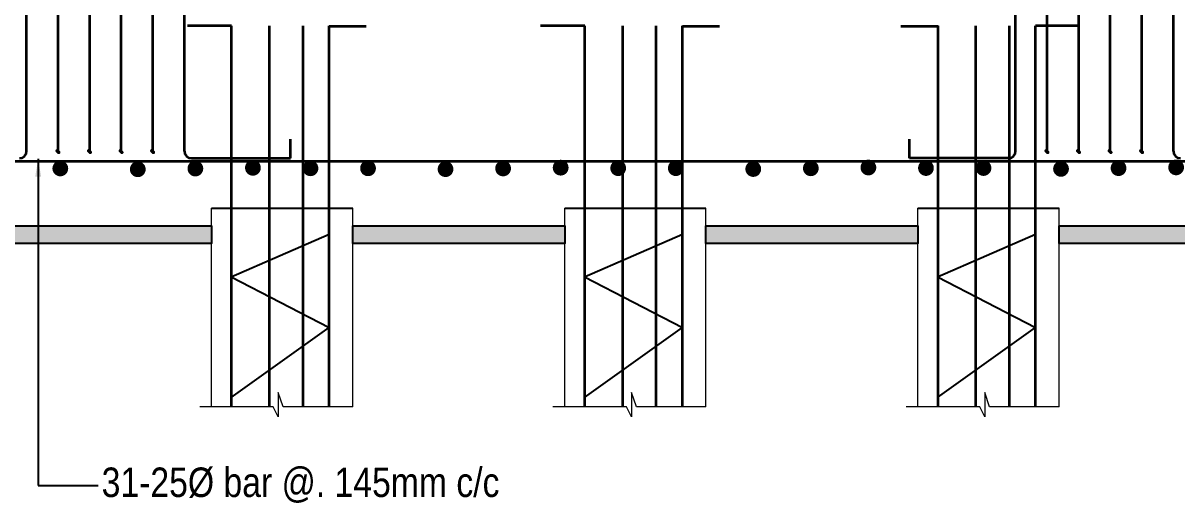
# Model space of a CAD drawing. Header units: millimetres. Extents: x 6239764 to 13047540, y 367704 to 979893.
# Drawn here: x 6542424 to 6547324, y 402335 to 404372 of the extents above; entities that cross this region are included whole.
import ezdxf

# ---------------------------------------------------------------- set-up
doc = ezdxf.new("R2010")
doc.units = ezdxf.units.MM
doc.header["$LTSCALE"] = 300
doc.linetypes.add('DASHED2', pattern=[0.375, 0.25, -0.125])
doc.layers.add('covering', color=7, linetype='Continuous', lineweight=15)
doc.layers.add('ROD', color=10, linetype='Continuous', lineweight=35)
doc.layers.add('DIM', color=4, linetype='Continuous')
doc.styles.add('NARROW', font='ARIALN.TTF')
doc.styles.add('TEXT', font='swisscl.ttf')
doc.linetypes.add('ZIGZAG', pattern='A,0.0001,-0.2,[131,ltypeshp.shx,S=0.2,R=0,X=-0.2,Y=0],-0.4,[131,ltypeshp.shx,S=0.2,R=180,X=0.2,Y=0],-0.2', length=0.8001)
doc.dimstyles.new('1_8 N1', dxfattribs={"dimscale": 1.5, "dimtxt": 48, "dimasz": 36, "dimexe": 18, "dimexo": 18, "dimgap": 15, "dimtad": 1, "dimdec": 1, "dimzin": 3, "dimdsep": 46, "dimlunit": 4, "dimtxsty": 'TEXT', "dimblk": 'ARCHTICK', "dimcen": 5, "dimdle": 18, "dimclrd": 8, "dimclre": 8, "dimclrt": 256, "dimadec": 0, "dimazin": 0, "dimtfac": 1, "dimtdec": 1, "dimtix": 1, "dimtmove": 0, "dimatfit": 3, "dimfxl": 0.18, "dimtvp": 0.75, "dimtolj": 1, "dimtzin": 0, "dimlwe": -1, "dimarcsym": 0})

# ---------------------------------------------------------------- blocks, each defined once
blk = doc.blocks.new('_ArchTick')
at = {"color": 0, "linetype": 'ByBlock', "const_width": 0.4}
blk.add_lwpolyline([(-0.5, -0.5), (0.5, 0.5)], dxfattribs=at)

msp = doc.modelspace()

# ---------------------------------------------------------------- hatches: boundary and pattern name
at = {"lineweight": 25}
h = msp.add_hatch(dxfattribs=at)
h.set_pattern_fill('AR-CONC', color=9, scale=20)
h.set_pattern_definition([(50, (6383005.83, 710223.24), (143.452037, -12.550427), [15, -165]), (355, (6383005.83, 710223.24), (-27.750267, 150.438427), [12, -132]), (100.451444, (6383017.79, 710222.2), (115.70177, 137.888), [12.74804, -140.22842]), (46.1842, (6383005.83, 710263.24), (213.44827, -33.10386), [22.5, -247.5]), (96.635635, (6383023.62, 710260.48), (186.93239, 194.82372), [19.12207, -210.34275]), (351.184164, (6383005.83, 710263.24), (186.93239, 194.82372), [18, -198]), (21, (6383025.83, 710253.24), (119.38141, -80.52378), [15, -165]), (326, (6383025.83, 710253.24), (48.663066, 145.03001), [12, -132]), (71.451445, (6383035.78, 710246.53), (168.044475, 64.50623), [12.74804, -140.22842]), (37.5, (6383005.833, 710223.24), (2.431971, 66.578771), [0, -130.4, 0, -134, 0, -132.5]), (7.5, (6383005.83, 710223.24), (52.613907, 78.882342), [0, -76.4, 0, -127.4, 0, -50.5]), (327.5, (6382961.233, 710223.24), (106.764487, -4.510974), [0, -50, 0, -156, 0, -207]), (317.5, (6382941.23, 710223.24), (116.637234, 20.020996), [0, -65, 0, -103.6, 0, -147])])
h.paths.add_polyline_path([(6542281.4, 403510.5), (6543224.2, 403510.5), (6543224.2, 403435.5), (6542281.4, 403435.5)])
h.paths.add_polyline_path([(6540074.2, 403510.5), (6540181.4, 403510.5), (6540181.4, 403435.5), (6540074.2, 403435.5)])
h.paths.add_polyline_path([(6539474.2, 403510.5), (6539324.2, 403510.5), (6539324.2, 403435.5), (6539474.2, 403435.5)])
at = {"ltscale": 0.1}
h = msp.add_hatch(dxfattribs=at)
h.set_pattern_fill('AR-CONC', color=8, scale=0.5)
h.set_pattern_definition([(50, (-4423.5, -82237.72), (91.0923345, -7.9695428), [9.525, -104.775]), (355, (-4423.5, -82237.72), (-17.6217107, 95.5284226), [7.62, -83.8202921]), (100.4514447, (-4415.91, -82238.38), (73.4706235, 87.558876), [8.0950044, -89.0451223]), (46.1842, (-4423.5, -82212.32), (135.5395204, -21.021164), [14.2875, -157.1625]), (96.6355576, (-4412.2, -82214.07), (118.702067, 123.7130623), [12.1425116, -133.567804]), (351.1841512, (-4423.5, -82212.32), (118.702067, 123.7130623), [11.4299835, -125.729866]), (21, (-4410.8, -82218.67), (75.8071956, -51.1325991), [9.525, -104.775]), (326, (-4410.8, -82218.67), (30.9010142, 92.093983), [7.62, -83.82]), (71.451445, (-4404.48, -82222.93), (106.7082096, 40.9613844), [8.0950044, -89.0449688]), (37.5, (-4423.5, -82237.717), (1.54430163, 42.27751944), [0, -82.804, 0, -85.09, 0, -84.1375]), (7.5, (-4423.5, -82237.717), (33.40983126, 50.0902874), [0, -48.514, 0, -80.899, 0, -32.0675]), (327.5, (-4451.82, -82237.717), (67.79529758, -2.864372), [0, -31.75, 0, -99.06, 0, -131.445]), (317.5, (-4464.52, -82237.72), (74.0645907, 12.7132455), [0, -41.275, 0, -65.786, 0, -93.345])])
h.paths.add_polyline_path([(6543824.2, 403510.5), (6544724.2, 403510.5), (6544724.2, 403435.5), (6543824.2, 403435.5)])
h.paths.add_polyline_path([(6545324.2, 403510.5), (6546224.2, 403510.5), (6546224.2, 403435.5), (6545324.2, 403435.5)])
h.paths.add_polyline_path([(6546824.2, 403510.5), (6547724.2, 403510.5), (6547724.2, 403435.5), (6546824.2, 403435.5)])
h.paths.add_polyline_path([(6548324.2, 403510.5), (6548549.2, 403510.5), (6548549.2, 403435.5), (6548324.2, 403435.5)])
at = {"layer": 'ROD'}
h = msp.add_hatch(dxfattribs=at)
h.set_pattern_fill('ANSI31', color=256)
h.set_pattern_definition([(45, (6375718.97043, 710228.21744), (-0.08838834765, 0.08838834765), [])])
h.paths.add_polyline_path([(6542579.2, 403826.8, 1), (6542566.6, 403826.8, 1)])
h = msp.add_hatch(dxfattribs=at)
h.set_pattern_fill('ANSI31', color=256)
h.set_pattern_definition([(45, (6375852.97043, 710228.21744), (-0.08838834765, 0.08838834765), [])])
h.paths.add_polyline_path([(6542713.2, 403826.8, 1), (6542700.6, 403826.8, 1)])
h = msp.add_hatch(dxfattribs=at)
h.set_pattern_fill('ANSI31', color=256)
h.set_pattern_definition([(45, (6375986.97043, 710228.21744), (-0.08838834765, 0.08838834765), [])])
h.paths.add_polyline_path([(6542847.2, 403826.8, 1), (6542834.6, 403826.8, 1)])
h = msp.add_hatch(dxfattribs=at)
h.set_pattern_fill('ANSI31', color=256)
h.set_pattern_definition([(45, (6376120.97043, 710228.21744), (-0.08838834765, 0.08838834765), [])])
h.paths.add_polyline_path([(6542981.2, 403826.8, 1), (6542968.6, 403826.8, 1)])
h = msp.add_hatch(dxfattribs=at)
h.set_pattern_fill('ANSI31', color=256)
h.set_pattern_definition([(45, (6379918.97043, 710228.21744), (-0.08838834765, 0.08838834765), [])])
h.paths.add_polyline_path([(6546779.2, 403826.8, 1), (6546766.6, 403826.8, 1)])
h = msp.add_hatch(dxfattribs=at)
h.set_pattern_fill('ANSI31', color=256)
h.set_pattern_definition([(45, (6380052.97043, 710228.21744), (-0.08838834765, 0.08838834765), [])])
h.paths.add_polyline_path([(6546913.2, 403826.8, 1), (6546900.6, 403826.8, 1)])
h = msp.add_hatch(dxfattribs=at)
h.set_pattern_fill('ANSI31', color=256)
h.set_pattern_definition([(45, (6380186.97043, 710228.21744), (-0.08838834765, 0.08838834765), [])])
h.paths.add_polyline_path([(6547047.2, 403826.8, 1), (6547034.6, 403826.8, 1)])
h = msp.add_hatch(dxfattribs=at)
h.set_pattern_fill('ANSI31', color=256)
h.set_pattern_definition([(45, (6380320.97043, 710228.21744), (-0.08838834765, 0.08838834765), [])])
h.paths.add_polyline_path([(6547181.2, 403826.8, 1), (6547168.6, 403826.8, 1)])

# ---------------------------------------------------------------- linework, layer by layer
at = {"lineweight": 25}
for points in [[(6542281.4, 403510.5), (6543224.2, 403510.5), (6543224.2, 403435.5), (6542281.4, 403435.5)], [(6543824.2, 403510.5), (6544724.2, 403510.5), (6544724.2, 403435.5), (6543824.2, 403435.5)], [(6545324.2, 403510.5), (6546224.2, 403510.5), (6546224.2, 403435.5), (6545324.2, 403435.5)], [(6546824.2, 403510.5), (6547724.2, 403510.5), (6547724.2, 403435.5), (6546824.2, 403435.5)]]:
    msp.add_lwpolyline(points, close=True, dxfattribs=at)
at = {"lineweight": 25, "elevation": 0}
msp.add_lwpolyline([(6546824.2, 403510.5), (6547724.2, 403510.5), (6547724.2, 403435.5), (6546824.2, 403435.5)], close=True, dxfattribs=at)
msp.add_lwpolyline([(6546824.2, 403510.5), (6547724.2, 403510.5), (6547724.2, 403435.5), (6546824.2, 403435.5)], close=True, dxfattribs=at)
at = {"layer": 'covering', "lineweight": 0, "ltscale": 1500}
for p, q in [((6543224.2, 402742.2), (6543224.2, 403585.5)), ((6543824.2, 402742.2), (6543824.2, 403585.5)), ((6544724.2, 402742.2), (6544724.2, 403585.5)), ((6545324.2, 402742.2), (6545324.2, 403585.5)), ((6546224.2, 402742.2), (6546224.2, 403585.5)), ((6546824.2, 402742.2), (6546824.2, 403585.5))]:
    msp.add_line(p, q, dxfattribs=at)
at = {"layer": 'covering', "linetype": 'DASHED2', "lineweight": 0, "ltscale": 1500}
for points in [[(6543824.2, 402742.2), (6543528.9, 402742.2), (6543508, 402803.6), (6543508, 402699.5), (6543486.9, 402742.2), (6543174.2, 402742.2)], [(6545324.2, 402742.2), (6545028.9, 402742.2), (6545008, 402803.6), (6545008, 402699.5), (6544986.9, 402742.2), (6544674.2, 402742.2)], [(6546824.2, 402742.2), (6546528.9, 402742.2), (6546508, 402803.6), (6546508, 402699.5), (6546486.9, 402742.2), (6546174.2, 402742.2)]]:
    msp.add_lwpolyline(points, dxfattribs=at)
at = {"layer": 'DIM', "linetype": 'ZIGZAG', "ltscale": 0.1}
for p, q in [((6543224.2, 403585.5), (6543824.2, 403585.5)), ((6544724.2, 403585.5), (6545324.2, 403585.5)), ((6546224.2, 403585.5), (6546824.2, 403585.5))]:
    msp.add_line(p, q, dxfattribs=at)
at = {"layer": 'ROD'}
for p, q in [((6542439.2, 403827.6), (6542439.2, 407521)), ((6542573.2, 403827.6), (6542573.2, 407521)), ((6542707.2, 403827.6), (6542707.2, 407521)), ((6542841.2, 403827.6), (6542841.2, 407521.1)), ((6542975.2, 403827.6), (6542975.2, 407521.1)), ((6543109.2, 403827.6), (6543109.2, 407521.1)), ((6546639.2, 403827.6), (6546639.2, 407521)), ((6546773.2, 403827.6), (6546773.2, 407521)), ((6546907.2, 403827.6), (6546907.2, 407521)), ((6547041.2, 403827.6), (6547041.2, 407521.1)), ((6547175.2, 403827.6), (6547175.2, 407521.1)), ((6547309.2, 403827.6), (6547309.2, 407521.1)), ((6543309.7, 404359.2), (6543121.8, 404359.2)), ((6543309.7, 402742.2), (6543309.7, 404359.2)), ((6543470.7, 402742.2), (6543470.7, 404359.2)), ((6543613, 402742.2), (6543613, 404359.2)), ((6543724, 402742.2), (6543724, 404359.2)), ((6543881.7, 404357.6), (6543724, 404357.6)), ((6544809.7, 404359.2), (6544621.8, 404359.2)), ((6544809.7, 402742.2), (6544809.7, 404359.2)), ((6544970.7, 402742.2), (6544970.7, 404359.2)), ((6545113, 402742.2), (6545113, 404359.2)), ((6545224, 402742.2), (6545224, 404359.2)), ((6545381.7, 404357.6), (6545224, 404357.6)), ((6546309.7, 404357.6), (6546152, 404357.6)), ((6546309.7, 402742.2), (6546309.7, 404359.2)), ((6546470.7, 402742.2), (6546470.7, 404359.2)), ((6546613, 402742.2), (6546613, 404359.2)), ((6546911.9, 404359.2), (6546724, 404359.2)), ((6546724, 402742.2), (6546724, 404359.2)), ((6543559.2, 403797.6), (6543559.2, 403878.4)), ((6546189.2, 403797.6), (6546189.2, 403878.9)), ((6537121.1, 403785.4, 0), (6548358.5, 403785.4, 0)), ((6543139.2, 403797.6), (6543559.2, 403797.6)), ((6546609.2, 403797.6), (6546189.2, 403797.6))]:
    msp.add_line(p, q, dxfattribs=at)
at = {"layer": 'ROD', "lineweight": 25}
for p, q in [((6543307.7, 403293.7), (6543724, 403474.8)), ((6544807.7, 403293.7), (6545224, 403474.8)), ((6546307.7, 403293.7), (6546724, 403474.8)), ((6543307.7, 403293.7), (6543724.2, 403079.8)), ((6544807.7, 403293.7), (6545224.2, 403079.8)), ((6546307.7, 403293.7), (6546724.2, 403079.8)), ((6543307.7, 402782.4), (6543724.2, 403079.8)), ((6544807.7, 402782.4), (6545224.2, 403079.8)), ((6546307.7, 402782.4), (6546724.2, 403079.8))]:
    msp.add_line(p, q, dxfattribs=at)
at = {"layer": 'ROD', "const_width": 33.4, "elevation": 0}
for points in [[(6542599, 403754.5, -1), (6542565.6, 403754.5, -1)], [(6542928.1, 403751, -1), (6542894.6, 403751, -1)], [(6543172.5, 403754, -1), (6543139.1, 403754, -1)], [(6543417, 403757.2, -1), (6543383.5, 403757.2, -1)], [(6543661.4, 403755.1, -1), (6543628, 403755.1, -1)], [(6543905.8, 403755.1, -1), (6543872.4, 403755.1, -1)], [(6544234.9, 403751.5, -1), (6544201.5, 403751.5, -1)], [(6544479.4, 403754.5, -1), (6544445.9, 403754.5, -1)], [(6544723.8, 403757.8, -1), (6544690.4, 403757.8, -1)], [(6544968.2, 403755.7, -1), (6544934.8, 403755.7, -1)], [(6545212.7, 403755.7, -1), (6545179.3, 403755.7, -1)], [(6545541.8, 403752.1, -1), (6545508.3, 403752.1, -1)], [(6545786.2, 403755.1, -1), (6545752.8, 403755.1, -1)], [(6546030.6, 403758.4, -1), (6545997.2, 403758.4, -1)], [(6546275.1, 403756.3, -1), (6546241.7, 403756.3, -1)], [(6546519.5, 403756.3, -1), (6546486.1, 403756.3, -1)], [(6546848.6, 403752.7, -1), (6546815.2, 403752.7, -1)], [(6547093, 403755.7, -1), (6547059.6, 403755.7, -1)], [(6547337.5, 403759, -1), (6547304.1, 403759, -1)]]:
    msp.add_lwpolyline(points, format="xyb", close=True, dxfattribs=at)
at = {"layer": 'ROD'}
for centre, start, end in [((6542409.2, 403827.6), 270, 0), ((6543139.2, 403827.6), 180, 270), ((6546609.2, 403827.6), 270, 0), ((6547339.2, 403827.6), 180, 270)]:
    msp.add_arc(centre, 30, start, end, dxfattribs=at)

# ---------------------------------------------------------------- texts
at = {"lineweight": 25, "style": 'NARROW'}
msp.add_text('31-25Ø bar @. 145mm c/c', height=125, dxfattribs=at).set_placement((6542757.9, 402359.8, 0))

# ---------------------------------------------------------------- leaders
at = {"layer": 'DIM'}
msp.add_leader([(6542488.3, 403795.2, 0), (6542488.3, 402409.1, 0), (6542742.5, 402409.1, 0)], dimstyle='1_8 N1', override={"dimasz": 50, "dimclrd": 256}, dxfattribs=at)

doc.saveas('drawing.dxf')
